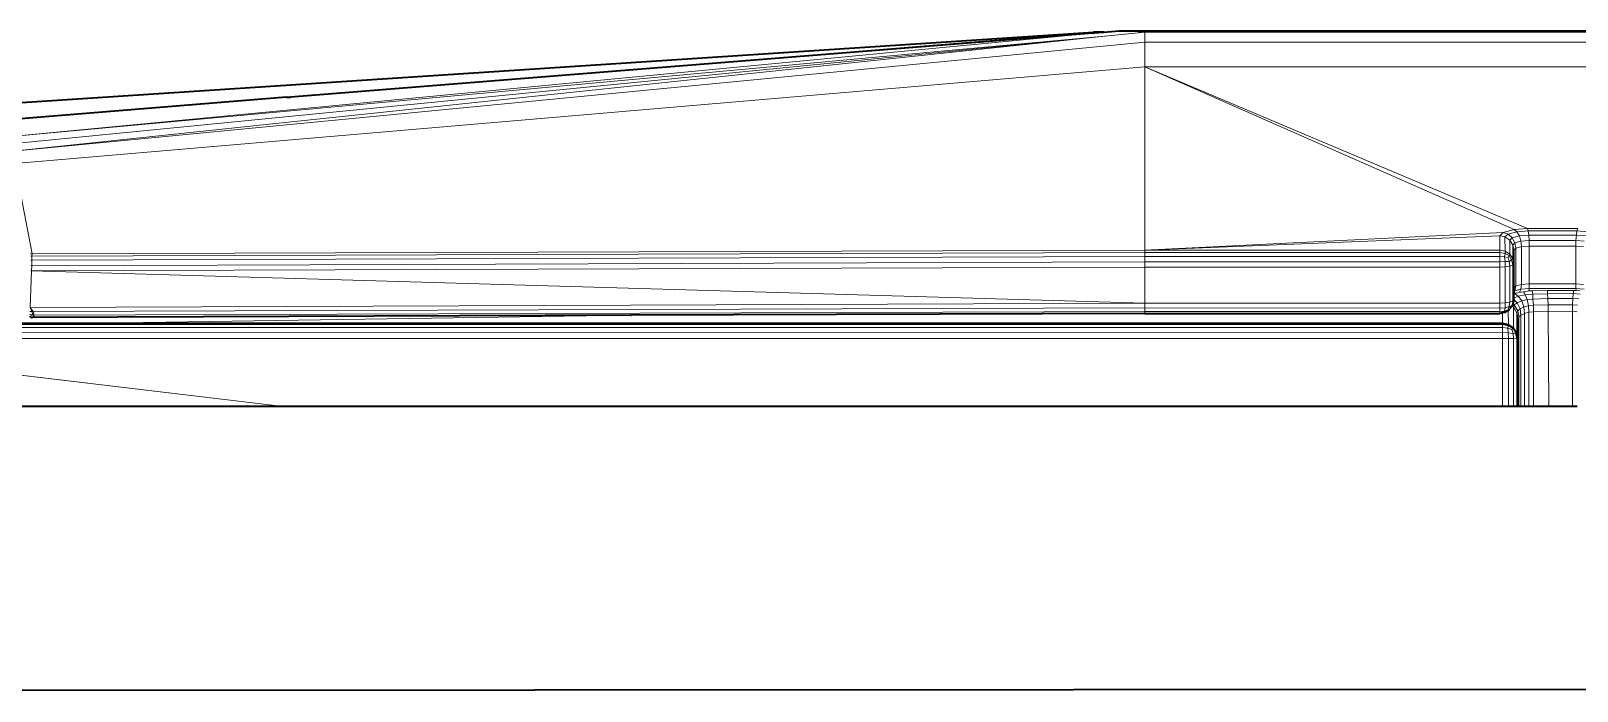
# Model space of a CAD drawing. Header units: inches. Extents: x 1 to 101, y 1 to 36.
# Drawn here: x 33.282 to 38.272, y 33.405 to 35.536 of the extents above; entities that cross this region are included whole.
import ezdxf

# ---------------------------------------------------------------- set-up
doc = ezdxf.new("R2010")
doc.units = ezdxf.units.IN
doc.header["$MEASUREMENT"] = 0
doc.layers.add('Default', color=7, linetype='Continuous')

msp = doc.modelspace()

# ---------------------------------------------------------------- linework, layer by layer
at = {"layer": 'Default', "color": 250, "lineweight": 0, "true_color": 0x454545, "transparency": 33554687}
for p, q in [((33.1075, 35.2958), (36.712, 35.5318)), ((36.7091, 35.529), (33.2185, 35.195)), ((36.712, 35.5318), (34.12, 35.3219)), ((34.12, 35.3219), (36.7091, 35.529)), ((34.1072, 35.3216), (33.163, 35.2454)), ((33.163, 35.2454), (34.1072, 35.3216)), ((34.12, 35.3219), (34.1072, 35.3216)), ((34.1072, 35.3216), (34.12, 35.3219))]:
    msp.add_line(p, q, dxfattribs=at).dxf.unprotected_set("ltscale", 0)
at = {"layer": 'Default', "color": 7, "lineweight": 35, "ltscale": 5.332711, "transparency": 33554687}
for p, q in [((33.1075, 35.2958), (36.712, 35.5318)), ((36.7091, 35.529), (34.12, 35.3219)), ((36.7091, 35.529), (36.7126, 35.5292)), ((36.7446, 35.5318), (36.712, 35.5318)), ((36.7126, 35.5292), (36.7446, 35.5318)), ((36.7446, 35.5318), (36.7946, 35.5358)), ((36.7946, 35.5358), (39.5908, 35.5358)), ((34.1072, 35.3216), (33.163, 35.2454)), ((34.1072, 35.3216), (34.12, 35.3219)), ((38.0677, 34.7851), (38.0677, 34.8281)), ((38.0677, 34.7066), (38.0677, 34.7851)), ((38.0677, 34.6933), (38.0677, 34.7066)), ((38.0677, 34.6933), (38.0677, 34.6866)), ((38.0677, 34.6738), (38.0677, 34.6866)), ((38.0395, 34.6276), (38.0313, 34.626)), ((38.0395, 34.6276), (38.0462, 34.6314)), ((38.0497, 34.6334), (38.0462, 34.6314)), ((38.0532, 34.6354), (38.0497, 34.6334)), ((38.057, 34.6416), (38.0596, 34.6454)), ((38.0596, 34.6454), (38.0622, 34.6479)), ((38.0622, 34.6479), (38.0631, 34.6507)), ((38.0631, 34.6507), (38.0642, 34.6521)), ((38.0649, 34.6554), (38.0642, 34.6521)), ((38.0677, 34.6687), (38.0649, 34.6554)), ((38.0677, 34.6687), (38.0677, 34.6738)), ((33.4322, 34.5914), (32.4705, 34.5914)), ((33.2841, 34.6114), (33.2826, 34.6114)), ((33.2841, 34.6114), (33.288, 34.6114)), ((35.2178, 34.6183), (33.288, 34.6114)), ((38.0313, 34.5914), (33.4322, 34.5914)), ((35.2178, 34.6183), (35.2198, 34.6183)), ((36.877, 34.6242), (35.2198, 34.6183)), ((36.877, 34.6242), (38.0227, 34.6243)), ((38.0313, 34.626), (38.0227, 34.6243)), ((38.0504, 34.5873), (38.0313, 34.5914)), ((38.0504, 34.5873), (38.0581, 34.5824)), ((38.0581, 34.5824), (38.0666, 34.5767)), ((38.0813, 34.5413), (38.0813, 34.6071)), ((38.0666, 34.5767), (38.0775, 34.5604)), ((38.0775, 34.5604), (38.0813, 34.5413)), ((38.0813, 34.3236), (38.0813, 34.5413)), ((34.0964, 34.3236), (32.2503, 34.3236)), ((38.0313, 34.3236), (34.0964, 34.3236)), ((38.0504, 34.3236), (38.0313, 34.3236)), ((38.0666, 34.3236), (38.0504, 34.3236)), ((38.0775, 34.3236), (38.0666, 34.3236)), ((38.0813, 34.3236), (38.0775, 34.3236)), ((38.0837, 34.3236), (38.0813, 34.3236)), ((38.0908, 34.3236), (38.0837, 34.3236)), ((38.1019, 34.3236), (38.0908, 34.3236)), ((38.1158, 34.3236), (38.1019, 34.3236)), ((38.1313, 34.3236), (38.1158, 34.3236)), ((38.1804, 34.3236), (38.1313, 34.3236)), ((38.257, 34.3236), (38.1804, 34.3236)), ((38.2724, 34.3236), (38.257, 34.3236)), ((48.768, 33.4145), (27.7694, 33.4054))]:
    msp.add_line(p, q, dxfattribs=at)
at = {"layer": 'Default', "color": 251, "lineweight": 0, "true_color": 0x545454, "transparency": 33554687}
for p, q in [((33.2185, 35.195), (36.7091, 35.529)), ((36.7091, 35.529), (36.7126, 35.5292)), ((36.7126, 35.5292), (36.7446, 35.5318)), ((36.7446, 35.5318), (36.7946, 35.5358)), ((36.8773, 35.5318), (36.7484, 35.5191)), ((36.7946, 35.5358), (36.8773, 35.5318)), ((36.7484, 35.5191), (33.2185, 35.195)), ((33.2185, 35.1717), (36.7484, 35.5191)), ((36.7484, 35.5191), (33.2254, 35.1473))]:
    msp.add_line(p, q, dxfattribs=at).dxf.unprotected_set("ltscale", 0)
at = {"layer": 'Default', "color": 7, "lineweight": 15, "ltscale": 5.332711, "transparency": 33554687}
for p, q in [((36.712, 35.5318), (36.7091, 35.529)), ((36.7484, 35.5191), (36.8773, 35.5318)), ((36.8773, 35.5318), (36.7946, 35.5358)), ((39.5082, 35.5318), (36.8773, 35.5318)), ((36.8773, 35.4992), (36.8773, 35.5318)), ((33.2185, 35.195), (36.7484, 35.5191)), ((36.7484, 35.5191), (33.2185, 35.1717)), ((36.8773, 35.4992), (33.2254, 35.1473)), ((36.7484, 35.5191), (36.7484, 35.5177)), ((39.5082, 35.4992), (36.8773, 35.4992)), ((36.8773, 35.4203), (36.8773, 35.4992)), ((33.231, 35.1082), (36.8773, 35.4203)), ((36.8773, 35.4203), (36.8773, 34.8284)), ((39.5082, 35.4203), (36.8773, 35.4203)), ((38.1117, 34.8978), (36.8773, 35.4203)), ((36.8773, 35.4203), (38.0692, 34.8948)), ((33.286, 34.8166), (33.231, 35.1082)), ((38.0339, 34.8857), (36.8773, 34.8284)), ((38.023, 34.8748), (38.0339, 34.8857)), ((38.0339, 34.8857), (38.0692, 34.8948)), ((38.0491, 34.8804), (38.0339, 34.8857)), ((38.0491, 34.8804), (38.0393, 34.8711)), ((38.0781, 34.8878), (38.0491, 34.8804)), ((38.0627, 34.8685), (38.0491, 34.8804)), ((38.0692, 34.8948), (38.1117, 34.8978)), ((38.0692, 34.8948), (38.0781, 34.8878)), ((38.114, 34.8903), (38.0781, 34.8878)), ((38.0781, 34.8878), (38.086, 34.8747)), ((38.116, 34.8768), (38.086, 34.8747)), ((38.1117, 34.8978), (38.114, 34.8903)), ((38.1117, 34.8978), (38.2739, 34.8978)), ((38.2716, 34.8903), (38.114, 34.8903)), ((38.114, 34.8903), (38.116, 34.8768)), ((38.116, 34.8768), (38.1173, 34.8594)), ((38.2696, 34.8768), (38.116, 34.8768)), ((38.2683, 34.8594), (38.2696, 34.8768)), ((38.2696, 34.8768), (38.2716, 34.8903)), ((38.2696, 34.8768), (38.2996, 34.8747)), ((38.2739, 34.8978), (38.2716, 34.8903)), ((38.2716, 34.8903), (38.3075, 34.8878)), ((36.8773, 34.8284), (33.286, 34.8166)), ((36.8773, 34.8284), (38.023, 34.8748)), ((36.8773, 34.8284), (36.8773, 34.8211)), ((36.8773, 34.8284), (38.0227, 34.8284)), ((38.0227, 34.8284), (38.023, 34.8748)), ((38.0399, 34.8251), (38.0227, 34.8284)), ((38.0227, 34.8207), (38.0227, 34.8284)), ((38.023, 34.8748), (38.0307, 34.873)), ((38.0393, 34.8711), (38.0307, 34.873)), ((38.0393, 34.8711), (38.0399, 34.8251)), ((38.0545, 34.8606), (38.0393, 34.8711)), ((38.0627, 34.8685), (38.0545, 34.8606)), ((38.0645, 34.8449), (38.0545, 34.8606)), ((38.0545, 34.8606), (38.0545, 34.8157)), ((38.086, 34.8747), (38.0627, 34.8685)), ((38.0716, 34.852), (38.0627, 34.8685)), ((38.0645, 34.8449), (38.0642, 34.8017)), ((38.0716, 34.852), (38.0645, 34.8449)), ((38.0677, 34.8281), (38.0645, 34.8449)), ((38.0677, 34.8281), (38.0744, 34.8347)), ((38.091, 34.8574), (38.0716, 34.852)), ((38.0744, 34.8347), (38.0716, 34.852)), ((38.0743, 34.7128), (38.0744, 34.8347)), ((38.0744, 34.8347), (38.0927, 34.8397)), ((38.086, 34.8747), (38.091, 34.8574)), ((38.1173, 34.8594), (38.091, 34.8574)), ((38.091, 34.8574), (38.0927, 34.8397)), ((38.0927, 34.8397), (38.1177, 34.8415)), ((38.0927, 34.7175), (38.0927, 34.8397)), ((38.1173, 34.8594), (38.1177, 34.8415)), ((38.2683, 34.8594), (38.1173, 34.8594)), ((38.1177, 34.7191), (38.1177, 34.8415)), ((38.1177, 34.8415), (38.2679, 34.8415)), ((38.2679, 34.8415), (38.2683, 34.8594)), ((38.2679, 34.8415), (38.2679, 34.7191)), ((38.2679, 34.8415), (38.2929, 34.8397)), ((38.2683, 34.8594), (38.2946, 34.8574)), ((33.2813, 34.8166), (33.286, 34.8166)), ((33.2859, 34.8092), (33.2819, 34.8092)), ((33.2855, 34.7956), (33.2824, 34.7956)), ((33.285, 34.7782), (33.2824, 34.7783)), ((33.285, 34.7782), (33.2843, 34.7612)), ((33.2855, 34.7956), (33.285, 34.7782)), ((36.8772, 34.7902), (33.285, 34.7782)), ((33.2859, 34.8092), (33.2855, 34.7956)), ((36.8773, 34.8075), (33.2855, 34.7956)), ((36.8773, 34.8211), (33.2859, 34.8092)), ((33.286, 34.8166), (33.2859, 34.8092)), ((36.8772, 34.7902), (36.8773, 34.8075)), ((36.8772, 34.7902), (38.0227, 34.791)), ((36.8772, 34.7736), (36.8772, 34.7902)), ((36.8773, 34.8075), (36.8773, 34.8211)), ((36.8773, 34.8211), (38.0227, 34.8207)), ((36.8773, 34.8075), (38.0227, 34.8075)), ((38.0227, 34.8075), (38.0227, 34.8207)), ((38.0227, 34.8207), (38.0395, 34.8176)), ((38.0227, 34.791), (38.0227, 34.8075)), ((38.0227, 34.8075), (38.038, 34.8066)), ((38.0395, 34.7915), (38.0227, 34.791)), ((38.0227, 34.791), (38.0227, 34.7736)), ((38.038, 34.8066), (38.0395, 34.8176)), ((38.0395, 34.7915), (38.038, 34.8066)), ((38.038, 34.8066), (38.0496, 34.8041)), ((38.0395, 34.8176), (38.0399, 34.8251)), ((38.0395, 34.8176), (38.0532, 34.8106)), ((38.0532, 34.792), (38.0395, 34.7915)), ((38.0399, 34.7745), (38.0395, 34.7915)), ((38.0399, 34.8251), (38.0545, 34.8157)), ((38.0545, 34.777), (38.0399, 34.7745)), ((38.0532, 34.8106), (38.0496, 34.8041)), ((38.0496, 34.8041), (38.0532, 34.792)), ((38.0545, 34.8157), (38.0532, 34.8106)), ((38.0532, 34.8106), (38.0609, 34.797)), ((38.0609, 34.797), (38.0532, 34.792)), ((38.0532, 34.792), (38.0545, 34.777)), ((38.0545, 34.8157), (38.0642, 34.8017)), ((38.0642, 34.7807), (38.0545, 34.777)), ((38.0545, 34.777), (38.0545, 34.6605)), ((38.0642, 34.8017), (38.0609, 34.797)), ((38.0609, 34.797), (38.0642, 34.7807)), ((38.0642, 34.8017), (38.0677, 34.7851)), ((38.0677, 34.7851), (38.0642, 34.7807)), ((38.0642, 34.7807), (38.0642, 34.6643)), ((33.2843, 34.7612), (33.2797, 34.6436)), ((33.2822, 34.7612), (33.2843, 34.7612)), ((33.2843, 34.7612), (36.8772, 34.7736)), ((36.877, 34.6571), (36.8772, 34.7736)), ((36.8772, 34.7736), (38.0227, 34.7736)), ((38.0227, 34.7736), (38.0399, 34.7745)), ((38.0227, 34.7736), (38.0227, 34.6571)), ((38.0399, 34.7745), (38.0399, 34.658)), ((38.0743, 34.7128), (38.0677, 34.7066)), ((38.0715, 34.6971), (38.0677, 34.6933)), ((38.0677, 34.6866), (38.0713, 34.6878)), ((38.0819, 34.6797), (38.0677, 34.6738)), ((38.0713, 34.6878), (38.0744, 34.689)), ((38.0713, 34.6878), (38.0762, 34.6844)), ((38.0715, 34.6971), (38.0743, 34.7128)), ((38.0715, 34.6971), (38.091, 34.7023)), ((38.0927, 34.7175), (38.0743, 34.7128)), ((38.0744, 34.689), (38.0996, 34.6942)), ((38.0762, 34.6844), (38.0819, 34.6797)), ((38.1048, 34.6845), (38.0819, 34.6797)), ((38.0819, 34.6797), (38.0932, 34.6646)), ((38.091, 34.7023), (38.0873, 34.6934)), ((38.091, 34.7023), (38.0927, 34.7175)), ((38.1171, 34.7041), (38.091, 34.7023)), ((38.1177, 34.7191), (38.0927, 34.7175)), ((38.0996, 34.6942), (38.1164, 34.6966)), ((38.1019, 34.6899), (38.0996, 34.6942)), ((38.1048, 34.6845), (38.1019, 34.6899)), ((38.1048, 34.6845), (38.1288, 34.6864)), ((38.1112, 34.6687), (38.1048, 34.6845)), ((38.1164, 34.6966), (38.1171, 34.7041)), ((38.1164, 34.6966), (38.1267, 34.6968)), ((38.1177, 34.7191), (38.1171, 34.7041)), ((38.1171, 34.7041), (38.2685, 34.7041)), ((38.2679, 34.7191), (38.1177, 34.7191)), ((38.1267, 34.6968), (38.175, 34.6978)), ((38.1288, 34.6864), (38.1267, 34.6968)), ((38.177, 34.6877), (38.1288, 34.6864)), ((38.1296, 34.6705), (38.1288, 34.6864)), ((38.175, 34.6978), (38.1764, 34.6978)), ((38.1764, 34.6978), (38.2611, 34.6979)), ((38.1764, 34.6978), (38.177, 34.6877)), ((38.177, 34.6877), (38.2595, 34.6879)), ((38.1777, 34.6718), (38.177, 34.6877)), ((38.2581, 34.6719), (38.2595, 34.6879)), ((38.2595, 34.6879), (38.2611, 34.6979)), ((38.2595, 34.6879), (38.282, 34.6866)), ((38.2611, 34.6979), (38.2627, 34.6979)), ((38.2627, 34.6979), (38.269, 34.6979)), ((38.2682, 34.7114), (38.2679, 34.7191)), ((38.2929, 34.7175), (38.2679, 34.7191)), ((38.2685, 34.7041), (38.2682, 34.7114)), ((38.269, 34.6979), (38.2685, 34.7041)), ((38.2685, 34.7041), (38.2946, 34.7023)), ((38.269, 34.6979), (38.2805, 34.6969)), ((33.2789, 34.6306), (33.2859, 34.6304)), ((36.877, 34.6571), (33.2797, 34.6436)), ((33.2899, 34.6302), (33.2797, 34.6436)), ((33.2797, 34.6436), (33.2859, 34.6304)), ((33.2859, 34.6304), (33.2885, 34.6198)), ((33.2859, 34.6304), (33.2899, 34.6302)), ((36.877, 34.642), (33.2899, 34.6302)), ((33.2899, 34.6302), (33.293, 34.6184)), ((36.877, 34.6299), (33.293, 34.6184)), ((38.0227, 34.6571), (36.877, 34.6571)), ((36.877, 34.6571), (36.877, 34.642)), ((36.877, 34.6299), (36.877, 34.642)), ((36.877, 34.642), (38.0227, 34.6414)), ((36.877, 34.6242), (36.877, 34.6299)), ((36.877, 34.6299), (38.0227, 34.6299)), ((38.0399, 34.658), (38.0227, 34.6571)), ((38.0227, 34.6414), (38.0227, 34.6571)), ((38.0227, 34.6414), (38.0395, 34.6426)), ((38.0227, 34.6299), (38.0227, 34.6414)), ((38.0227, 34.6299), (38.0379, 34.6314)), ((38.0227, 34.6243), (38.0227, 34.6299)), ((38.0379, 34.6314), (38.0395, 34.6426)), ((38.0379, 34.6314), (38.0433, 34.6335)), ((38.0395, 34.6276), (38.0379, 34.6314)), ((38.0395, 34.6426), (38.0399, 34.658)), ((38.0395, 34.6426), (38.0532, 34.6461)), ((38.0399, 34.658), (38.0545, 34.6605)), ((38.0433, 34.6335), (38.0497, 34.6359)), ((38.0532, 34.6461), (38.0497, 34.6359)), ((38.0497, 34.6359), (38.0532, 34.6354)), ((38.0504, 34.5873), (38.0497, 34.6334)), ((38.0545, 34.6605), (38.0532, 34.6461)), ((38.0532, 34.6461), (38.0609, 34.6482)), ((38.057, 34.6416), (38.0532, 34.6354)), ((38.0545, 34.6605), (38.0642, 34.6643)), ((38.0609, 34.6482), (38.0596, 34.6454)), ((38.0631, 34.6507), (38.0609, 34.6482)), ((38.0667, 34.6445), (38.0622, 34.6479)), ((38.0642, 34.6643), (38.0677, 34.6687)), ((38.0642, 34.6643), (38.0649, 34.6554)), ((38.0649, 34.6554), (38.0695, 34.6516)), ((38.0666, 34.5767), (38.0667, 34.6445)), ((38.0667, 34.6445), (38.0695, 34.6516)), ((38.0723, 34.6356), (38.0667, 34.6445)), ((38.079, 34.6587), (38.0677, 34.6687)), ((38.079, 34.6587), (38.0695, 34.6516)), ((38.0804, 34.633), (38.0695, 34.6516)), ((38.0778, 34.6264), (38.0723, 34.6356)), ((38.0778, 34.6264), (38.0804, 34.633)), ((38.0932, 34.6646), (38.079, 34.6587)), ((38.088, 34.6394), (38.079, 34.6587)), ((38.088, 34.6394), (38.0804, 34.633)), ((38.0804, 34.633), (38.0837, 34.6128)), ((38.0998, 34.6449), (38.088, 34.6394)), ((38.0908, 34.6187), (38.088, 34.6394)), ((38.0932, 34.6646), (38.1112, 34.6687)), ((38.0932, 34.6646), (38.0998, 34.6449)), ((38.1147, 34.6488), (38.0998, 34.6449)), ((38.0998, 34.6449), (38.1019, 34.624)), ((38.1019, 34.624), (38.1158, 34.6278)), ((38.1112, 34.6687), (38.1296, 34.6705)), ((38.1147, 34.6488), (38.1112, 34.6687)), ((38.1147, 34.6488), (38.131, 34.6505)), ((38.1158, 34.6278), (38.1147, 34.6488)), ((38.1158, 34.6278), (38.1313, 34.6295)), ((38.1158, 34.3236), (38.1158, 34.6278)), ((38.1777, 34.6718), (38.1296, 34.6705)), ((38.1296, 34.6705), (38.131, 34.6505)), ((38.131, 34.6505), (38.1782, 34.6518)), ((38.131, 34.6505), (38.1313, 34.6295)), ((38.1786, 34.6308), (38.1313, 34.6295)), ((38.1313, 34.6295), (38.1313, 34.3236)), ((38.1777, 34.6718), (38.2581, 34.6719)), ((38.1782, 34.6518), (38.1777, 34.6718)), ((38.1782, 34.6518), (38.2572, 34.6519)), ((38.1786, 34.6308), (38.1782, 34.6518)), ((38.1786, 34.6308), (38.257, 34.6309)), ((38.1804, 34.3236), (38.1786, 34.6308)), ((38.257, 34.6309), (38.2572, 34.6519)), ((38.257, 34.6309), (38.257, 34.3236)), ((38.2724, 34.6297), (38.257, 34.6309)), ((38.2572, 34.6519), (38.2581, 34.6719)), ((38.2572, 34.6519), (38.2735, 34.6507)), ((38.2581, 34.6719), (38.2774, 34.6707)), ((38.0313, 34.5782), (32.2553, 34.5782)), ((38.0313, 34.5884), (32.2556, 34.5887)), ((33.2885, 34.6198), (33.2777, 34.6138)), ((33.2826, 34.6114), (33.2777, 34.6138)), ((33.2783, 34.6212), (33.2885, 34.6198)), ((33.293, 34.6184), (33.288, 34.6114)), ((33.2885, 34.6198), (33.293, 34.6184)), ((38.0313, 34.626), (38.0313, 34.5914)), ((38.0313, 34.5914), (38.0313, 34.5884)), ((38.0313, 34.5884), (38.0313, 34.5782)), ((38.0313, 34.5884), (38.0501, 34.5846)), ((38.0313, 34.5782), (38.0313, 34.5624)), ((38.0313, 34.5782), (38.0484, 34.5767)), ((38.0484, 34.5767), (38.0501, 34.5846)), ((38.0501, 34.5846), (38.0504, 34.5873)), ((38.0501, 34.5846), (38.0653, 34.576)), ((38.0775, 34.5604), (38.0778, 34.6264)), ((38.0795, 34.6169), (38.0778, 34.6264)), ((38.0813, 34.6071), (38.0795, 34.6169)), ((38.0813, 34.6071), (38.0837, 34.6128)), ((38.0837, 34.6128), (38.0908, 34.6187)), ((38.0837, 34.3236), (38.0837, 34.6128)), ((38.0908, 34.6187), (38.1019, 34.624)), ((38.0908, 34.3236), (38.0908, 34.6187)), ((38.1019, 34.624), (38.1019, 34.3236)), ((32.2546, 34.5436), (38.0313, 34.5436)), ((38.0313, 34.5624), (32.2549, 34.5616)), ((38.0313, 34.5624), (38.0313, 34.5436)), ((38.0501, 34.5618), (38.0313, 34.5624)), ((38.0313, 34.5436), (38.0313, 34.3236)), ((38.0504, 34.5434), (38.0313, 34.5436)), ((38.0501, 34.5618), (38.0484, 34.5767)), ((38.0484, 34.5767), (38.0612, 34.5726)), ((38.0653, 34.5598), (38.0501, 34.5618)), ((38.0504, 34.5434), (38.0501, 34.5618)), ((38.0666, 34.5429), (38.0504, 34.5434)), ((38.0504, 34.3236), (38.0504, 34.5434)), ((38.0612, 34.5726), (38.0653, 34.576)), ((38.0653, 34.5598), (38.0612, 34.5726)), ((38.0653, 34.576), (38.0666, 34.5767)), ((38.0653, 34.576), (38.0738, 34.5608)), ((38.0738, 34.5608), (38.0653, 34.5598)), ((38.0666, 34.5429), (38.0653, 34.5598)), ((38.0775, 34.5422), (38.0666, 34.5429)), ((38.0666, 34.3236), (38.0666, 34.5429)), ((38.0775, 34.5604), (38.0738, 34.5608)), ((38.0738, 34.5608), (38.0775, 34.5422)), ((38.0775, 34.3236), (38.0775, 34.5422)), ((38.0775, 34.5422), (38.0813, 34.5413))]:
    msp.add_line(p, q, dxfattribs=at)
at = {"layer": 'Default', "color": 251, "lineweight": 0, "true_color": 0x525252, "transparency": 33554687}
for p, q in [((36.7484, 35.5191), (36.8773, 35.5318)), ((36.8773, 35.5318), (39.5082, 35.5318)), ((36.8773, 35.4992), (36.8773, 35.5318)), ((36.8773, 35.5318), (36.8773, 35.4992)), ((33.2254, 35.1473), (36.7484, 35.5191)), ((36.8773, 35.4992), (33.2254, 35.1473)), ((39.5082, 35.4992), (36.8773, 35.4992))]:
    msp.add_line(p, q, dxfattribs=at).dxf.unprotected_set("ltscale", 0)
at = {"layer": 'Default', "color": 250, "lineweight": 0, "true_color": 0x444444, "transparency": 33554687}
for p, q in [((33.2185, 35.195), (36.7484, 35.5191)), ((36.7484, 35.5191), (33.2185, 35.1717))]:
    msp.add_line(p, q, dxfattribs=at).dxf.unprotected_set("ltscale", 0)
at = {"layer": 'Default', "color": 251, "lineweight": 0, "true_color": 0x6c6c6c, "transparency": 33554687}
for p, q in [((33.2254, 35.1473), (36.8773, 35.4992)), ((36.8773, 35.4992), (39.5082, 35.4992)), ((36.8773, 35.4203), (36.8773, 35.4992)), ((36.8773, 35.4992), (36.8773, 35.4203)), ((36.8773, 35.4203), (33.231, 35.1082)), ((39.5082, 35.4203), (36.8773, 35.4203))]:
    msp.add_line(p, q, dxfattribs=at).dxf.unprotected_set("ltscale", 0)
at = {"layer": 'Default', "color": 251, "lineweight": 0, "true_color": 0x666666, "transparency": 33554687}
for p, q in [((33.231, 35.1082), (36.8773, 35.4203)), ((36.8773, 35.4203), (39.5082, 35.4203)), ((38.1117, 34.8978), (36.8773, 35.4203)), ((36.8773, 35.4203), (36.8773, 34.8284)), ((36.8773, 34.8284), (36.8773, 35.4203)), ((36.8773, 35.4203), (38.0692, 34.8948)), ((38.0692, 34.8948), (36.8773, 35.4203)), ((36.8773, 35.4203), (38.1117, 34.8978)), ((33.286, 34.8166), (33.231, 35.1082)), ((38.0339, 34.8857), (36.8773, 34.8284)), ((36.8773, 34.8284), (38.0339, 34.8857)), ((38.0339, 34.8857), (38.023, 34.8748)), ((38.0692, 34.8948), (38.0339, 34.8857)), ((38.1117, 34.8978), (38.0692, 34.8948)), ((38.2739, 34.8978), (38.1117, 34.8978)), ((38.114, 34.8903), (38.1117, 34.8978)), ((38.1117, 34.8978), (38.2739, 34.8978)), ((38.2716, 34.8903), (38.114, 34.8903)), ((38.2739, 34.8978), (38.2716, 34.8903)), ((36.8773, 34.8284), (33.286, 34.8166)), ((33.286, 34.8166), (36.8773, 34.8284)), ((38.023, 34.8748), (36.8773, 34.8284)), ((36.8773, 34.8284), (38.023, 34.8748)), ((36.8773, 34.8284), (36.8773, 34.8211)), ((36.8773, 34.8211), (36.8773, 34.8284)), ((36.8773, 34.8284), (38.0227, 34.8284)), ((38.0227, 34.8284), (36.8773, 34.8284)), ((38.023, 34.8748), (38.0227, 34.8284)), ((38.0227, 34.8284), (38.0227, 34.8207)), ((36.8773, 34.8211), (33.2859, 34.8092)), ((33.2859, 34.8092), (33.286, 34.8166)), ((38.0227, 34.8207), (36.8773, 34.8211))]:
    msp.add_line(p, q, dxfattribs=at).dxf.unprotected_set("ltscale", 0)
at = {"layer": 'Default', "color": 8, "lineweight": 0, "true_color": 0x7d7d7d, "transparency": 33554687}
for p, q in [((38.114, 34.8903), (38.2716, 34.8903)), ((38.116, 34.8768), (38.114, 34.8903)), ((38.2696, 34.8768), (38.116, 34.8768)), ((38.2716, 34.8903), (38.2696, 34.8768))]:
    msp.add_line(p, q, dxfattribs=at).dxf.unprotected_set("ltscale", 0)
at = {"layer": 'Default', "color": 9, "lineweight": 0, "transparency": 33554687}
for p, q in [((38.1173, 34.8594), (38.116, 34.8768)), ((38.116, 34.8768), (38.2696, 34.8768)), ((38.2696, 34.8768), (38.2683, 34.8594)), ((38.2683, 34.8594), (38.1173, 34.8594))]:
    msp.add_line(p, q, dxfattribs=at).dxf.unprotected_set("ltscale", 0)
at = {"layer": 'Default', "color": 251, "lineweight": 0, "true_color": 0x676767, "transparency": 33554687}
for p, q in [((38.0677, 34.8281), (38.0744, 34.8347)), ((38.0677, 34.7851), (38.0677, 34.8281)), ((38.0744, 34.8347), (38.0743, 34.7128)), ((38.0677, 34.7066), (38.0677, 34.7851)), ((38.0743, 34.7128), (38.0677, 34.7066))]:
    msp.add_line(p, q, dxfattribs=at).dxf.unprotected_set("ltscale", 0)
at = {"layer": 'Default', "color": 253, "lineweight": 0, "true_color": 0xa3a3a3, "transparency": 33554687}
for p, q in [((38.0743, 34.7128), (38.0744, 34.8347)), ((38.0744, 34.8347), (38.0927, 34.8397)), ((38.0927, 34.8397), (38.0927, 34.7175)), ((38.0927, 34.7175), (38.0743, 34.7128))]:
    msp.add_line(p, q, dxfattribs=at).dxf.unprotected_set("ltscale", 0)
at = {"layer": 'Default', "color": 9, "lineweight": 0, "true_color": 0xc6c6c6, "transparency": 33554687}
for p, q in [((38.0927, 34.8397), (38.1177, 34.8415)), ((38.0927, 34.7175), (38.0927, 34.8397)), ((38.1177, 34.8415), (38.1177, 34.7191)), ((38.2679, 34.7191), (38.2679, 34.8415)), ((38.2679, 34.8415), (38.2929, 34.8397)), ((33.2843, 34.7612), (36.8772, 34.7736)), ((36.877, 34.6571), (33.2843, 34.7612)), ((36.877, 34.6571), (36.8772, 34.7736)), ((36.8772, 34.7736), (36.877, 34.6571)), ((36.8772, 34.7736), (38.0227, 34.7736)), ((38.0227, 34.7736), (38.0227, 34.6571)), ((38.1177, 34.7191), (38.0927, 34.7175)), ((38.2929, 34.7175), (38.2679, 34.7191)), ((38.0227, 34.6571), (36.877, 34.6571))]:
    msp.add_line(p, q, dxfattribs=at).dxf.unprotected_set("ltscale", 0)
at = {"layer": 'Default', "color": 9, "lineweight": 0, "true_color": 0xcbcbcb, "transparency": 33554687}
for p, q in [((38.1177, 34.8415), (38.1173, 34.8594)), ((38.1173, 34.8594), (38.2683, 34.8594)), ((38.1177, 34.7191), (38.1177, 34.8415)), ((38.1177, 34.8415), (38.2679, 34.8415)), ((38.2679, 34.8415), (38.1177, 34.8415)), ((38.2683, 34.8594), (38.2679, 34.8415)), ((38.2679, 34.8415), (38.2679, 34.7191)), ((36.8772, 34.7902), (38.0227, 34.791)), ((36.8772, 34.7736), (36.8772, 34.7902)), ((38.0227, 34.791), (38.0227, 34.7736)), ((38.0227, 34.7736), (36.8772, 34.7736)), ((38.2679, 34.7191), (38.1177, 34.7191)), ((32.2546, 34.5436), (34.0964, 34.3236)), ((32.2503, 34.3236), (34.0964, 34.3236)), ((34.0964, 34.3236), (32.2503, 34.3236)), ((34.0964, 34.3236), (38.0313, 34.3236)), ((38.0313, 34.3236), (38.0504, 34.3236)), ((38.0504, 34.3236), (38.0666, 34.3236)), ((38.0666, 34.3236), (38.0775, 34.3236)), ((38.0775, 34.3236), (38.0813, 34.3236)), ((38.0813, 34.3236), (38.0837, 34.3236)), ((38.0837, 34.3236), (38.0908, 34.3236)), ((38.0908, 34.3236), (38.1019, 34.3236)), ((38.1019, 34.3236), (38.1158, 34.3236)), ((38.1158, 34.3236), (38.1313, 34.3236)), ((38.1313, 34.3236), (38.1804, 34.3236)), ((38.1804, 34.3236), (38.257, 34.3236)), ((38.257, 34.3236), (38.2724, 34.3236)), ((48.768, 33.4145), (27.7694, 33.4054)), ((27.7694, 33.4054), (48.768, 33.4145))]:
    msp.add_line(p, q, dxfattribs=at).dxf.unprotected_set("ltscale", 0)
at = {"layer": 'Default', "color": 251, "lineweight": 0, "true_color": 0x6d6d6d, "transparency": 33554687}
for p, q in [((33.2843, 34.7612), (33.285, 34.7782)), ((33.285, 34.7782), (36.8772, 34.7902)), ((36.8772, 34.7902), (36.8772, 34.7736)), ((36.8772, 34.7736), (33.2843, 34.7612)), ((36.877, 34.642), (36.877, 34.6571)), ((36.877, 34.6571), (38.0227, 34.6571)), ((38.0227, 34.6414), (36.877, 34.642)), ((38.0227, 34.6571), (38.0227, 34.6414)), ((38.1158, 34.6278), (38.1313, 34.6295)), ((38.1158, 34.3236), (38.1158, 34.6278)), ((38.1313, 34.6295), (38.1313, 34.3236)), ((38.257, 34.3236), (38.257, 34.6309)), ((38.257, 34.6309), (38.2724, 34.6297)), ((33.4322, 34.5914), (32.4705, 34.5914)), ((33.2777, 34.6138), (33.2826, 34.6114)), ((33.2826, 34.6114), (33.2841, 34.6114)), ((33.2841, 34.6114), (33.288, 34.6114)), ((33.288, 34.6114), (35.2178, 34.6183)), ((35.2178, 34.6183), (33.4322, 34.5914)), ((38.0504, 34.5434), (38.0666, 34.5429)), ((38.0504, 34.3236), (38.0504, 34.5434)), ((38.0666, 34.5429), (38.0666, 34.3236)), ((38.0666, 34.3236), (38.0504, 34.3236)), ((38.1313, 34.3236), (38.1158, 34.3236)), ((38.2724, 34.3236), (38.257, 34.3236))]:
    msp.add_line(p, q, dxfattribs=at).dxf.unprotected_set("ltscale", 0)
at = {"layer": 'Default', "color": 9, "lineweight": 0, "true_color": 0xc4c4c4, "transparency": 33554687}
for p, q in [((33.285, 34.7782), (33.2855, 34.7956)), ((36.8772, 34.7902), (33.285, 34.7782)), ((33.2855, 34.7956), (36.8773, 34.8075)), ((36.8773, 34.8075), (36.8772, 34.7902)), ((38.0399, 34.7745), (38.0545, 34.777)), ((38.0545, 34.777), (38.0545, 34.6605)), ((38.0227, 34.7736), (38.0399, 34.7745)), ((38.0227, 34.6571), (38.0227, 34.7736)), ((38.0399, 34.7745), (38.0399, 34.658)), ((38.0399, 34.658), (38.0399, 34.7745)), ((38.0399, 34.658), (38.0227, 34.6571)), ((38.0545, 34.6605), (38.0399, 34.658))]:
    msp.add_line(p, q, dxfattribs=at).dxf.unprotected_set("ltscale", 0)
at = {"layer": 'Default', "color": 8, "lineweight": 0, "true_color": 0x7f7f7f, "transparency": 33554687}
for p, q in [((33.2855, 34.7956), (33.2859, 34.8092)), ((36.8773, 34.8075), (33.2855, 34.7956)), ((33.2859, 34.8092), (36.8773, 34.8211)), ((36.8773, 34.8211), (36.8773, 34.8075))]:
    msp.add_line(p, q, dxfattribs=at).dxf.unprotected_set("ltscale", 0)
at = {"layer": 'Default', "color": 8, "lineweight": 0, "true_color": 0x727272, "transparency": 33554687}
for p, q in [((36.8772, 34.7902), (36.8773, 34.8075)), ((38.0227, 34.791), (36.8772, 34.7902)), ((36.8773, 34.8075), (38.0227, 34.8075)), ((38.0227, 34.8075), (38.0227, 34.791)), ((38.1171, 34.7041), (38.1177, 34.7191)), ((38.2685, 34.7041), (38.1171, 34.7041)), ((38.1177, 34.7191), (38.2679, 34.7191)), ((38.2679, 34.7191), (38.2682, 34.7114)), ((38.2682, 34.7114), (38.2685, 34.7041))]:
    msp.add_line(p, q, dxfattribs=at).dxf.unprotected_set("ltscale", 0)
at = {"layer": 'Default', "color": 9, "lineweight": 0, "true_color": 0xc5c5c5, "transparency": 33554687}
for p, q in [((36.8773, 34.8075), (36.8773, 34.8211)), ((36.8773, 34.8211), (38.0227, 34.8207)), ((38.0227, 34.8075), (36.8773, 34.8075)), ((38.0227, 34.8207), (38.0227, 34.8075))]:
    msp.add_line(p, q, dxfattribs=at).dxf.unprotected_set("ltscale", 0)
at = {"layer": 'Default', "color": 253, "lineweight": 0, "true_color": 0xb0b0b0, "transparency": 33554687}
for p, q in [((38.0545, 34.777), (38.0642, 34.7807)), ((38.0545, 34.6605), (38.0545, 34.777)), ((38.0642, 34.7807), (38.0642, 34.6643)), ((38.0642, 34.6643), (38.0545, 34.6605))]:
    msp.add_line(p, q, dxfattribs=at).dxf.unprotected_set("ltscale", 0)
at = {"layer": 'Default', "color": 251, "lineweight": 0, "true_color": 0x5e5e5e, "transparency": 33554687}
for p, q in [((38.0642, 34.7807), (38.0677, 34.7851)), ((38.0642, 34.6643), (38.0642, 34.7807)), ((38.0677, 34.7851), (38.0677, 34.7066)), ((38.0677, 34.7066), (38.0677, 34.6933)), ((38.0677, 34.6933), (38.0677, 34.6866)), ((38.0677, 34.6866), (38.0677, 34.6738)), ((38.0677, 34.6687), (38.0642, 34.6643)), ((38.0677, 34.6738), (38.0677, 34.6687))]:
    msp.add_line(p, q, dxfattribs=at).dxf.unprotected_set("ltscale", 0)
at = {"layer": 'Default', "color": 9, "lineweight": 0, "true_color": 0xc8c8c8, "transparency": 33554687}
for p, q in [((33.2797, 34.6436), (33.2843, 34.7612)), ((33.2843, 34.7612), (36.877, 34.6571)), ((36.877, 34.6571), (33.2797, 34.6436)), ((33.2797, 34.6436), (36.877, 34.6571)), ((33.2899, 34.6302), (33.2797, 34.6436)), ((36.877, 34.642), (33.2899, 34.6302)), ((36.877, 34.6571), (36.877, 34.642))]:
    msp.add_line(p, q, dxfattribs=at).dxf.unprotected_set("ltscale", 0)
at = {"layer": 'Default', "color": 253, "lineweight": 0, "true_color": 0xa7a7a7, "transparency": 33554687}
for p, q in [((38.1164, 34.6966), (38.1171, 34.7041)), ((38.1267, 34.6968), (38.1164, 34.6966)), ((38.1171, 34.7041), (38.2685, 34.7041)), ((38.175, 34.6978), (38.1267, 34.6968)), ((38.1764, 34.6978), (38.175, 34.6978)), ((38.2611, 34.6979), (38.1764, 34.6978)), ((38.2627, 34.6979), (38.2611, 34.6979)), ((38.269, 34.6979), (38.2627, 34.6979)), ((38.2685, 34.7041), (38.269, 34.6979))]:
    msp.add_line(p, q, dxfattribs=at).dxf.unprotected_set("ltscale", 0)
at = {"layer": 'Default', "color": 9, "lineweight": 0, "true_color": 0xbcbcbc, "transparency": 33554687}
for p, q in [((33.2899, 34.6302), (36.877, 34.642)), ((33.293, 34.6184), (33.2899, 34.6302)), ((36.877, 34.6299), (33.293, 34.6184)), ((36.877, 34.642), (36.877, 34.6299))]:
    msp.add_line(p, q, dxfattribs=at).dxf.unprotected_set("ltscale", 0)
at = {"layer": 'Default', "color": 253, "lineweight": 0, "true_color": 0x9c9c9c, "transparency": 33554687}
for p, q in [((33.293, 34.6184), (36.877, 34.6299)), ((36.877, 34.6299), (36.877, 34.6242)), ((33.288, 34.6114), (33.293, 34.6184)), ((35.2178, 34.6183), (33.288, 34.6114)), ((35.2198, 34.6183), (35.2178, 34.6183)), ((36.877, 34.6242), (35.2198, 34.6183))]:
    msp.add_line(p, q, dxfattribs=at).dxf.unprotected_set("ltscale", 0)
at = {"layer": 'Default', "color": 8, "lineweight": 0, "true_color": 0x6e6e6e, "transparency": 33554687}
for p, q in [((36.877, 34.6299), (36.877, 34.642)), ((36.877, 34.642), (38.0227, 34.6414)), ((38.0227, 34.6299), (36.877, 34.6299)), ((38.0227, 34.6414), (38.0227, 34.6299))]:
    msp.add_line(p, q, dxfattribs=at).dxf.unprotected_set("ltscale", 0)
at = {"layer": 'Default', "color": 8, "lineweight": 0, "true_color": 0x707070, "transparency": 33554687}
for p, q in [((36.877, 34.6242), (36.877, 34.6299)), ((36.877, 34.6299), (38.0227, 34.6299)), ((38.0227, 34.6299), (38.0227, 34.6243)), ((33.4322, 34.5914), (35.2178, 34.6183)), ((38.0313, 34.5914), (33.4322, 34.5914)), ((35.2178, 34.6183), (35.2198, 34.6183)), ((35.2198, 34.6183), (36.877, 34.6242)), ((36.877, 34.6242), (38.0227, 34.6243)), ((38.0227, 34.6243), (36.877, 34.6242)), ((38.0227, 34.6243), (38.0313, 34.626)), ((38.0313, 34.626), (38.0313, 34.5914))]:
    msp.add_line(p, q, dxfattribs=at).dxf.unprotected_set("ltscale", 0)
at = {"layer": 'Default', "color": 253, "lineweight": 0, "true_color": 0xa4a4a4, "transparency": 33554687}
for p, q in [((38.1019, 34.624), (38.1158, 34.6278)), ((38.1158, 34.6278), (38.1158, 34.3236)), ((38.1019, 34.3236), (38.1019, 34.624)), ((38.0775, 34.5422), (38.0813, 34.5413)), ((38.0775, 34.3236), (38.0775, 34.5422)), ((38.0813, 34.5413), (38.0813, 34.3236)), ((38.0813, 34.3236), (38.0775, 34.3236)), ((38.1158, 34.3236), (38.1019, 34.3236))]:
    msp.add_line(p, q, dxfattribs=at).dxf.unprotected_set("ltscale", 0)
at = {"layer": 'Default', "color": 254, "lineweight": 0, "true_color": 0xcccccc, "transparency": 33554687}
for p, q in [((38.1313, 34.6295), (38.1786, 34.6308)), ((38.1313, 34.3236), (38.1313, 34.6295)), ((38.1786, 34.6308), (38.257, 34.6309)), ((38.1786, 34.6308), (38.1804, 34.3236)), ((38.1804, 34.3236), (38.1786, 34.6308)), ((38.257, 34.6309), (38.257, 34.3236)), ((32.2546, 34.5436), (38.0313, 34.5436)), ((34.0964, 34.3236), (32.2546, 34.5436)), ((38.0313, 34.5436), (38.0313, 34.3236)), ((38.0313, 34.3236), (34.0964, 34.3236)), ((38.1804, 34.3236), (38.1313, 34.3236)), ((38.257, 34.3236), (38.1804, 34.3236))]:
    msp.add_line(p, q, dxfattribs=at).dxf.unprotected_set("ltscale", 0)
at = {"layer": 'Default', "color": 250, "lineweight": 0, "true_color": 0x353535, "transparency": 33554687}
for p, q in [((32.2553, 34.5782), (38.0313, 34.5782)), ((38.0313, 34.5782), (38.0313, 34.5624)), ((38.0313, 34.5624), (32.2549, 34.5616))]:
    msp.add_line(p, q, dxfattribs=at).dxf.unprotected_set("ltscale", 0)
at = {"layer": 'Default', "color": 253, "lineweight": 0, "true_color": 0xb4b4b4, "transparency": 33554687}
for p, q in [((38.0313, 34.5782), (32.2553, 34.5782)), ((32.2556, 34.5887), (38.0313, 34.5884)), ((38.0313, 34.5884), (38.0313, 34.5782))]:
    msp.add_line(p, q, dxfattribs=at).dxf.unprotected_set("ltscale", 0)
at = {"layer": 'Default', "color": 252, "lineweight": 0, "true_color": 0x8f8f8f, "transparency": 33554687}
for p, q in [((38.0837, 34.6128), (38.0908, 34.6187)), ((38.0837, 34.3236), (38.0837, 34.6128)), ((38.0908, 34.6187), (38.0908, 34.3236)), ((38.0908, 34.3236), (38.0837, 34.3236))]:
    msp.add_line(p, q, dxfattribs=at).dxf.unprotected_set("ltscale", 0)
at = {"layer": 'Default', "color": 8, "lineweight": 0, "true_color": 0x818181, "transparency": 33554687}
for p, q in [((38.0908, 34.6187), (38.1019, 34.624)), ((38.0908, 34.3236), (38.0908, 34.6187)), ((38.1019, 34.624), (38.1019, 34.3236)), ((38.1019, 34.3236), (38.0908, 34.3236))]:
    msp.add_line(p, q, dxfattribs=at).dxf.unprotected_set("ltscale", 0)
at = {"layer": 'Default', "color": 9, "lineweight": 0, "true_color": 0xc9c9c9, "transparency": 33554687}
for p, q in [((38.0313, 34.5436), (32.2546, 34.5436)), ((32.2549, 34.5616), (38.0313, 34.5624)), ((38.0313, 34.5624), (38.0313, 34.5436)), ((38.0313, 34.3236), (38.0313, 34.5436)), ((38.0313, 34.5436), (38.0504, 34.5434)), ((38.0504, 34.5434), (38.0504, 34.3236)), ((38.0504, 34.3236), (38.0313, 34.3236))]:
    msp.add_line(p, q, dxfattribs=at).dxf.unprotected_set("ltscale", 0)
at = {"layer": 'Default', "color": 251, "lineweight": 0, "true_color": 0x585858, "transparency": 33554687}
for p, q in [((38.0666, 34.3236), (38.0666, 34.5429)), ((38.0666, 34.5429), (38.0775, 34.5422)), ((38.0775, 34.5422), (38.0775, 34.3236)), ((38.0775, 34.3236), (38.0666, 34.3236))]:
    msp.add_line(p, q, dxfattribs=at).dxf.unprotected_set("ltscale", 0)

doc.saveas('drawing.dxf')
